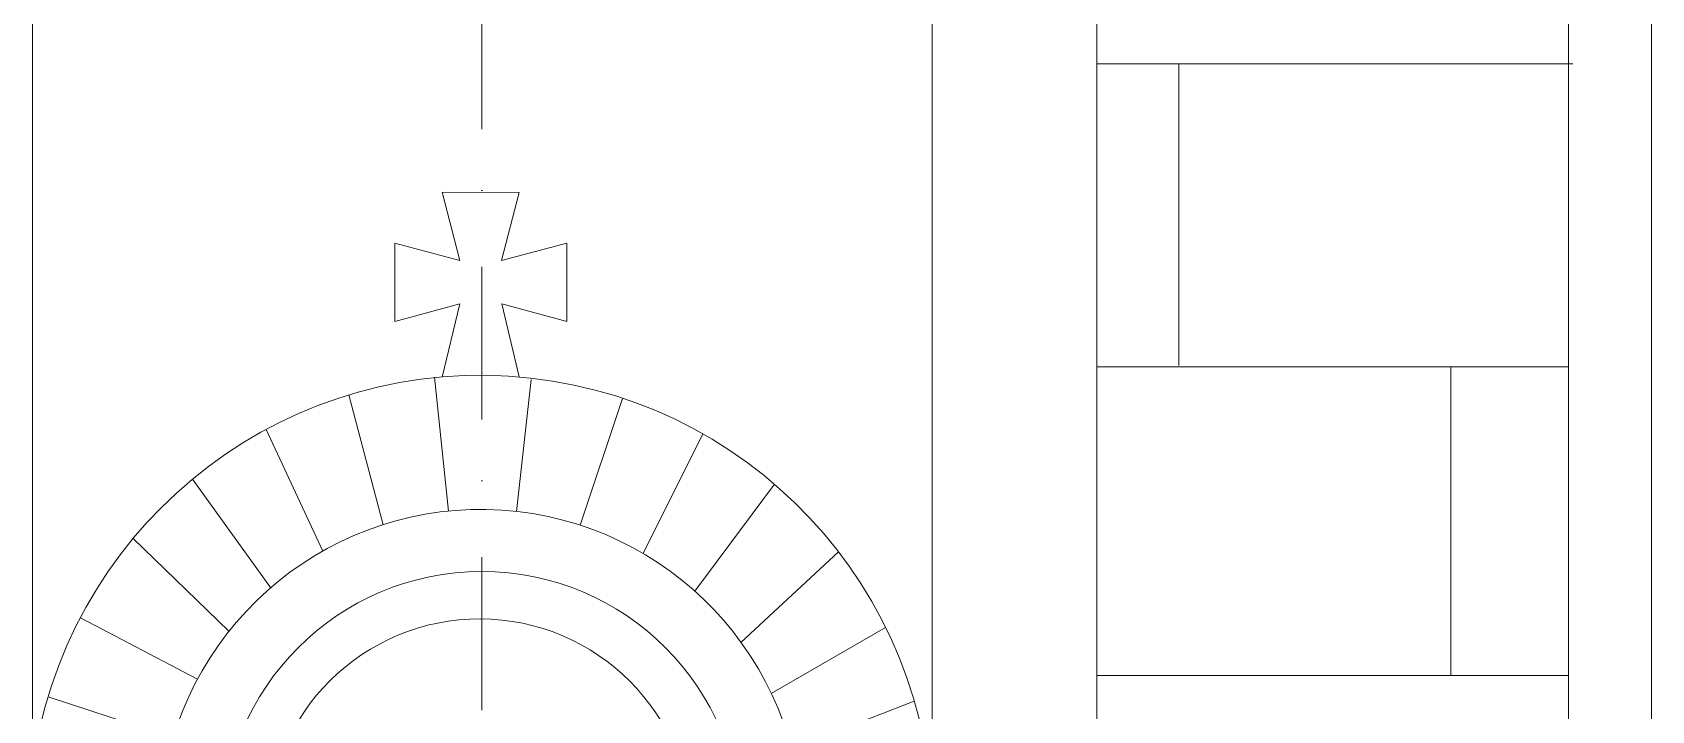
# Model space of a CAD drawing. Header units: millimetres. Extents: x -490789 to -449459, y 209001 to 327650.
# Drawn here: x -475723 to -473852, y 281899 to 282681 of the extents above; entities that cross this region are included whole.
import ezdxf

# ---------------------------------------------------------------- set-up
doc = ezdxf.new("R2010")
doc.units = ezdxf.units.MM
doc.header["$MEASUREMENT"] = 0
doc.linetypes.add('Штрихпунктирная', pattern=[335.138881, 176.388884, -88.194442, 0, -70.555556])
for name, color, linetype, lineweight in [('0_Ном._пера__7_Ном._пера__7_Ном._пера__7', 7, 'Continuous', 18), ('0_Ном_пера__1_Ном_пера__1_Ном_пера__1_Ном._пера__1_Ном_пера__1_Ном_пера__1_Ном_пера__1_Ном_пера__1_Ном_пера__1_Ном_пера__1_Ном_пера__1_Ном_пера__1_Ном_пера__1_Ном_пера__1_Ном_пера__1_Ном_пера__1_Ном_пера__1_Ном_пера__1_Ном_пера__1_Ном_пера__1_Ном_пера___D_Ном._пера__1', 1, 'Continuous', 18), ('0_Ном_пера__1_Ном_пера__1_Ном_пера__1_Ном._пера__1_Ном_пера__1_Ном_пера__1_Ном_пера__1_Ном_пера__1_Ном_пера__1_Ном_пера__1_Ном_пера__1_Ном_пера__1_Ном_пера__1_Ном_пера__1_Ном_пера__1_Ном_пера__1_Ном_пера__1_Ном_пера__1_Ном_пера__1_Ном_пера__1_Ном_пера___D_Ном._пера__7', 7, 'Continuous', 18), ('0_Ном_пера__1_Ном_пера__1_Ном_пера__1_Ном_пера__1_Ном_пера__1_Ном_пера__1_Ном_пера__1_Ном_пера__1_Ном_пера__1_Ном._пера__1_Ном_пера__1_Ном_пера__1_Ном_пера__1_Ном_пера__1_Ном_пера__1_Ном_пера__1_Ном_пера__1_Ном_пера__1_Ном_пера__1_Ном_пера__1_Ном_пера___D_Ном._пера__1', 1, 'Continuous', 18), ('0_Ном_пера__1_Ном_пера__1_Ном_пера__1_Ном_пера__1_Ном_пера__1_Ном_пера__1_Ном_пера__1_Ном_пера__1_Ном_пера__1_Ном_пера__12_Ном_пера__12_Ном_пера__12_Ном_пера__12_Ном_пера__12_Ном_пера__12_Ном_пера__12_Ном_пера__12_Ном_пера__1_Ном_пера__1_Ном_пера__1_Ном_9_Ном._пера__12', 12, 'Continuous', 18), ('0_Ном_пера__1_Ном_пера__1_Ном_пера__1_Ном_пера__1_Ном_пера__1_Ном_пера__1_Ном_пера__1_Ном_пера__1_Ном_пера__1_Ном_пера__1_Ном._пера__1_Ном_пера__1_Ном_пера__1_Ном_пера__1_Ном_пера__1_Ном_пера__1_Ном_пера__1_Ном_пера__1_Ном_пера__1_Ном_пера__1_Ном_пера___D_Ном._пера__1', 1, 'Continuous', 18), ('0_Ном_пера__1_Ном_пера__1_Ном_пера__1_Ном_пера__1_Ном_пера__1_Ном_пера__1_Ном_пера__1_Ном_пера__1_Ном_пера__1_Ном_пера__1_Ном_пера__1_Ном_пера__1_Ном_пера__1_Ном_пера__1_Ном_пера__1_Ном_пера__1_Ном_пера__1_Ном._пера__1_Ном_пера__1_Ном._пера__1_Ном_пера__2_Ном._пера__1', 1, 'Continuous', 18), ('0_Ном_пера__7_Ном._пера__7_Ном_пера__7_Ном_пера__7_Ном_пера__7_Ном_пера__7_Ном_пера__7_Ном_пера__7_Ном_пера__7_Ном_пера__7_Ном_пера__7_Ном_пера__7_Ном_пера__7_Ном_пера__7_Ном_пера__7_Ном_пера__7_Ном_пера__7_Ном_пера__7_Ном_пера__7_Ном_пера__7_Ном_пера___7_Ном._пера__7', 7, 'Continuous', 18), ('0_Ном_пера__7_Ном_пера__7_Ном_пера__7_Ном._пера__7_Ном_пера__7_Ном_пера__7_Ном_пера__7_Ном_пера__7_Ном_пера__7_Ном_пера__7_Ном_пера__7_Ном_пера__7_Ном_пера__7_Ном_пера__7_Ном_пера__7_Ном_пера__7_Ном_пера__7_Ном_пера__7_Ном_пера__7_Ном_пера__7_Ном_пера___5_Ном._пера__7', 7, 'Continuous', 18), ('0_Ном_пера__7_Ном_пера__7_Ном_пера__7_Ном_пера__7_Ном_пера__7_Ном_пера__7_Ном_пера__7_Ном_пера__7_Ном_пера__7_Ном._пера__7_Ном_пера__7_Ном_пера__7_Ном_пера__7_Ном_пера__7_Ном_пера__7_Ном_пера__7_Ном_пера__7_Ном_пера__7_Ном_пера__7_Ном_пера__7_Ном_пера___7_Ном._пера__1', 1, 'Continuous', 18), ('0_Ном_пера__7_Ном_пера__7_Ном_пера__7_Ном_пера__7_Ном_пера__7_Ном_пера__7_Ном_пера__7_Ном_пера__7_Ном_пера__7_Ном_пера__7_Ном_пера__7_Ном_пера__7_Ном_пера__7_Ном_пера__7_Ном_пера__7_Ном_пера__7_Ном_пера__7_Ном_пера__7_Ном_пера__7_Ном_пера__7_Ном_пера__7_8_Ном._пера__1', 1, 'Continuous', 18), ('hatch_Ном_пера__254_Ном_пера__254_Ном_пера__254_Ном._пера__254_Ном_пера__254_Ном._пера__9_Ном_пера__9_Ном_пера__9_Ном_пера__12_Ном_пера__12_Ном_пера__12_Ном_пера__12_Ном_пера__12_Ном_пера__12_Ном_пера__1_Ном_пера__1_Ном_пера__1_Ном_пера__1_Ном_пера__1_Н_B_Ном._пера__1', 1, 'Continuous', 18), ('Опалубка_Ном_пера__7_Ном_пера__7_Ном_пера__7_Ном_пера__7_Ном_пера__7_Ном_пера__7_Ном_пера__7_Ном_пера__7_Ном_пера__7_Ном_пера__7_Ном_пера__1_Ном_пера__1_Ном_пера__1_Ном_пера__1_Ном_пера__1_Ном_пера__1_Ном_пера__1_Ном_пера__1_Ном_пера__1_Ном_пера__1_Ном__4_Ном._пера__1', 1, 'Continuous', 18), ('Опалубка_Ном_пера__7_Ном_пера__7_Ном_пера__7_Ном_пера__7_Ном_пера__7_Ном_пера__7_Ном_пера__7_Ном_пера__7_Ном_пера__7_Ном_пера__7_Ном_пера__1_Ном_пера__1_Ном_пера__1_Ном_пера__1_Ном_пера__1_Ном_пера__1_Ном_пера__1_Ном_пера__1_Ном_пера__1_Ном_пера__1_Ном__6_Ном._пера__1', 1, 'Continuous', 18), ('Опалубка_Ном_пера__7_Ном_пера__7_Ном_пера__7_Ном_пера__7_Ном_пера__7_Ном_пера__7_Ном_пера__7_Ном_пера__7_Ном_пера__7_Ном_пера__7_Ном_пера__1_Ном_пера__1_Ном_пера__1_Ном_пера__1_Ном_пера__1_Ном_пера__1_Ном_пера__1_Ном_пера__1_Ном_пера__1_Ном_пера__1_Ном__6_Ном._пера__7', 7, 'Continuous', 18)]:
    doc.layers.add(name, color=color, linetype=linetype, lineweight=lineweight)

msp = doc.modelspace()

# ---------------------------------------------------------------- linework, layer by layer
at = {"layer": '0_Ном._пера__7_Ном._пера__7_Ном._пера__7', "linetype": 'Continuous'}
for p, q in [((-475722.5, 283030.2), (-475722.5, 279651.2)), ((-474683.5, 283020.6), (-474683.5, 279651.2)), ((-474493.4, 283020.6), (-474493.4, 279651.2)), ((-473948.6, 283020.6), (-473948.6, 279651.2)), ((-473948.6, 279651.2), (-473948.6, 283020.6)), ((-473948.6, 279651.2), (-473948.6, 283020.6)), ((-473852.5, 283020.6), (-473852.5, 279651.2))]:
    msp.add_line(p, q, dxfattribs=at)
at = {"layer": '0_Ном_пера__1_Ном_пера__1_Ном_пера__1_Ном._пера__1_Ном_пера__1_Ном_пера__1_Ном_пера__1_Ном_пера__1_Ном_пера__1_Ном_пера__1_Ном_пера__1_Ном_пера__1_Ном_пера__1_Ном_пера__1_Ном_пера__1_Ном_пера__1_Ном_пера__1_Ном_пера__1_Ном_пера__1_Ном_пера__1_Ном_пера___D_Ном._пера__1', "linetype": 'Continuous'}
msp.add_line((-474493.4, 281939), (-473948.6, 281939), dxfattribs=at)
at = {"layer": '0_Ном_пера__1_Ном_пера__1_Ном_пера__1_Ном._пера__1_Ном_пера__1_Ном_пера__1_Ном_пера__1_Ном_пера__1_Ном_пера__1_Ном_пера__1_Ном_пера__1_Ном_пера__1_Ном_пера__1_Ном_пера__1_Ном_пера__1_Ном_пера__1_Ном_пера__1_Ном_пера__1_Ном_пера__1_Ном_пера__1_Ном_пера___D_Ном._пера__7', "linetype": 'Continuous'}
msp.add_line((-474493.4, 282295.2), (-473948.6, 282295.2), dxfattribs=at)
at = {"layer": '0_Ном_пера__1_Ном_пера__1_Ном_пера__1_Ном_пера__1_Ном_пера__1_Ном_пера__1_Ном_пера__1_Ном_пера__1_Ном_пера__1_Ном._пера__1_Ном_пера__1_Ном_пера__1_Ном_пера__1_Ном_пера__1_Ном_пера__1_Ном_пера__1_Ном_пера__1_Ном_пера__1_Ном_пера__1_Ном_пера__1_Ном_пера___D_Ном._пера__1', "linetype": 'Continuous'}
for p, q in [((-475242.1, 282128.8), (-475258.4, 282283.6)), ((-475163.7, 282128.4), (-475146.7, 282280.8)), ((-475317.6, 282113.2), (-475357, 282263)), ((-475090.1, 282112.5), (-475041, 282259)), ((-475387.3, 282082.8), (-475452.5, 282223.1)), ((-475017.2, 282079.8), (-474948.3, 282217.9)), ((-475447.5, 282040.5), (-475537.6, 282165.8))]:
    msp.add_line(p, q, dxfattribs=at)
at = {"layer": '0_Ном_пера__1_Ном_пера__1_Ном_пера__1_Ном_пера__1_Ном_пера__1_Ном_пера__1_Ном_пера__1_Ном_пера__1_Ном_пера__1_Ном_пера__12_Ном_пера__12_Ном_пера__12_Ном_пера__12_Ном_пера__12_Ном_пера__12_Ном_пера__12_Ном_пера__12_Ном_пера__1_Ном_пера__1_Ном_пера__1_Ном_9_Ном._пера__12', "linetype": 'Штрихпунктирная'}
msp.add_line((-475203.7, 278211.6), (-475203.7, 296757.3), dxfattribs=at)
at = {"layer": '0_Ном_пера__1_Ном_пера__1_Ном_пера__1_Ном_пера__1_Ном_пера__1_Ном_пера__1_Ном_пера__1_Ном_пера__1_Ном_пера__1_Ном_пера__1_Ном._пера__1_Ном_пера__1_Ном_пера__1_Ном_пера__1_Ном_пера__1_Ном_пера__1_Ном_пера__1_Ном_пера__1_Ном_пера__1_Ном_пера__1_Ном_пера___D_Ном._пера__1', "linetype": 'Continuous'}
msp.add_line((-475304, 282438.1), (-475304, 282347.7), dxfattribs=at)
at = {"layer": '0_Ном_пера__1_Ном_пера__1_Ном_пера__1_Ном_пера__1_Ном_пера__1_Ном_пера__1_Ном_пера__1_Ном_пера__1_Ном_пера__1_Ном_пера__1_Ном_пера__1_Ном_пера__1_Ном_пера__1_Ном_пера__1_Ном_пера__1_Ном_пера__1_Ном_пера__1_Ном._пера__1_Ном_пера__1_Ном._пера__1_Ном_пера__2_Ном._пера__1', "linetype": 'Continuous'}
for p, q in [((-474865.4, 282159.8), (-474957.7, 282036.6)), ((-475495.6, 281990.3), (-475606.3, 282097.2)), ((-474791.7, 282082), (-474904.3, 281977.4)), ((-475531.9, 281935), (-475667.2, 282005.8)), ((-474737.3, 281994.6), (-474869.4, 281918.4)), ((-475560.1, 281867.2), (-475704.6, 281914.4)), ((-474704.2, 281909.5), (-474846, 281854.6))]:
    msp.add_line(p, q, dxfattribs=at)
at = {"layer": '0_Ном_пера__7_Ном._пера__7_Ном_пера__7_Ном_пера__7_Ном_пера__7_Ном_пера__7_Ном_пера__7_Ном_пера__7_Ном_пера__7_Ном_пера__7_Ном_пера__7_Ном_пера__7_Ном_пера__7_Ном_пера__7_Ном_пера__7_Ном_пера__7_Ном_пера__7_Ном_пера__7_Ном_пера__7_Ном_пера__7_Ном_пера___7_Ном._пера__7', "linetype": 'Continuous'}
msp.add_line((-474398.7, 282296.8), (-474398.7, 282645.1), dxfattribs=at)
at = {"layer": '0_Ном_пера__7_Ном_пера__7_Ном_пера__7_Ном._пера__7_Ном_пера__7_Ном_пера__7_Ном_пера__7_Ном_пера__7_Ном_пера__7_Ном_пера__7_Ном_пера__7_Ном_пера__7_Ном_пера__7_Ном_пера__7_Ном_пера__7_Ном_пера__7_Ном_пера__7_Ном_пера__7_Ном_пера__7_Ном_пера__7_Ном_пера___5_Ном._пера__7', "linetype": 'Continuous'}
msp.add_line((-474084.4, 282295.2), (-474084.4, 281939), dxfattribs=at)
at = {"layer": '0_Ном_пера__7_Ном_пера__7_Ном_пера__7_Ном_пера__7_Ном_пера__7_Ном_пера__7_Ном_пера__7_Ном_пера__7_Ном_пера__7_Ном._пера__7_Ном_пера__7_Ном_пера__7_Ном_пера__7_Ном_пера__7_Ном_пера__7_Ном_пера__7_Ном_пера__7_Ном_пера__7_Ном_пера__7_Ном_пера__7_Ном_пера___7_Ном._пера__1', "linetype": 'Continuous'}
msp.add_line((-473943.3, 282645.1), (-474493.4, 282645.1), dxfattribs=at)
at = {"layer": '0_Ном_пера__7_Ном_пера__7_Ном_пера__7_Ном_пера__7_Ном_пера__7_Ном_пера__7_Ном_пера__7_Ном_пера__7_Ном_пера__7_Ном_пера__7_Ном_пера__7_Ном_пера__7_Ном_пера__7_Ном_пера__7_Ном_пера__7_Ном_пера__7_Ном_пера__7_Ном_пера__7_Ном_пера__7_Ном_пера__7_Ном_пера__7_8_Ном._пера__1', "linetype": 'Continuous'}
for p, q in [((-475249.3, 282496.9), (-475228.9, 282418)), ((-475160.3, 282496.6), (-475180.7, 282418)), ((-475228.9, 282418), (-475304.1, 282438.1)), ((-475105.3, 282438.1), (-475180.7, 282418)), ((-475229, 282367.9), (-475304, 282347.7)), ((-475249.3, 282283.5), (-475229, 282367.9)), ((-475180.6, 282367.9), (-475160.5, 282283.7)), ((-475105.3, 282347.7), (-475180.6, 282367.9))]:
    msp.add_line(p, q, dxfattribs=at)
at = {"layer": 'hatch_Ном_пера__254_Ном_пера__254_Ном_пера__254_Ном._пера__254_Ном_пера__254_Ном._пера__9_Ном_пера__9_Ном_пера__9_Ном_пера__12_Ном_пера__12_Ном_пера__12_Ном_пера__12_Ном_пера__12_Ном_пера__12_Ном_пера__1_Ном_пера__1_Ном_пера__1_Ном_пера__1_Ном_пера__1_Н_B_Ном._пера__1', "linetype": 'Continuous'}
for p, q in [((-475160.5, 282496.7), (-475249.3, 282496.9)), ((-475105.3, 282438.1), (-475105.3, 282347.7))]:
    msp.add_line(p, q, dxfattribs=at)
at = {"layer": 'Опалубка_Ном_пера__7_Ном_пера__7_Ном_пера__7_Ном_пера__7_Ном_пера__7_Ном_пера__7_Ном_пера__7_Ном_пера__7_Ном_пера__7_Ном_пера__7_Ном_пера__1_Ном_пера__1_Ном_пера__1_Ном_пера__1_Ном_пера__1_Ном_пера__1_Ном_пера__1_Ном_пера__1_Ном_пера__1_Ном_пера__1_Ном__4_Ном._пера__1', "linetype": 'Continuous'}
for centre, radius, start, end in [((-475205.1, 281764), 521.6, 0, 172.8898), ((-475206.1, 281759.5), 245, 359.9965, 179.618)]:
    msp.add_arc(centre, radius, start, end, dxfattribs=at)
at = {"layer": 'Опалубка_Ном_пера__7_Ном_пера__7_Ном_пера__7_Ном_пера__7_Ном_пера__7_Ном_пера__7_Ном_пера__7_Ном_пера__7_Ном_пера__7_Ном_пера__7_Ном_пера__1_Ном_пера__1_Ном_пера__1_Ном_пера__1_Ном_пера__1_Ном_пера__1_Ном_пера__1_Ном_пера__1_Ном_пера__1_Ном_пера__1_Ном__6_Ном._пера__1', "linetype": 'Continuous'}
msp.add_arc((-475204.7, 281759.6), 371.2, 0.6097, 171.8653, dxfattribs=at)
at = {"layer": 'Опалубка_Ном_пера__7_Ном_пера__7_Ном_пера__7_Ном_пера__7_Ном_пера__7_Ном_пера__7_Ном_пера__7_Ном_пера__7_Ном_пера__7_Ном_пера__7_Ном_пера__1_Ном_пера__1_Ном_пера__1_Ном_пера__1_Ном_пера__1_Ном_пера__1_Ном_пера__1_Ном_пера__1_Ном_пера__1_Ном_пера__1_Ном__6_Ном._пера__7', "linetype": 'Continuous'}
msp.add_arc((-475203.6, 281759.1), 300, 0, 180, dxfattribs=at)

doc.saveas('drawing.dxf')
